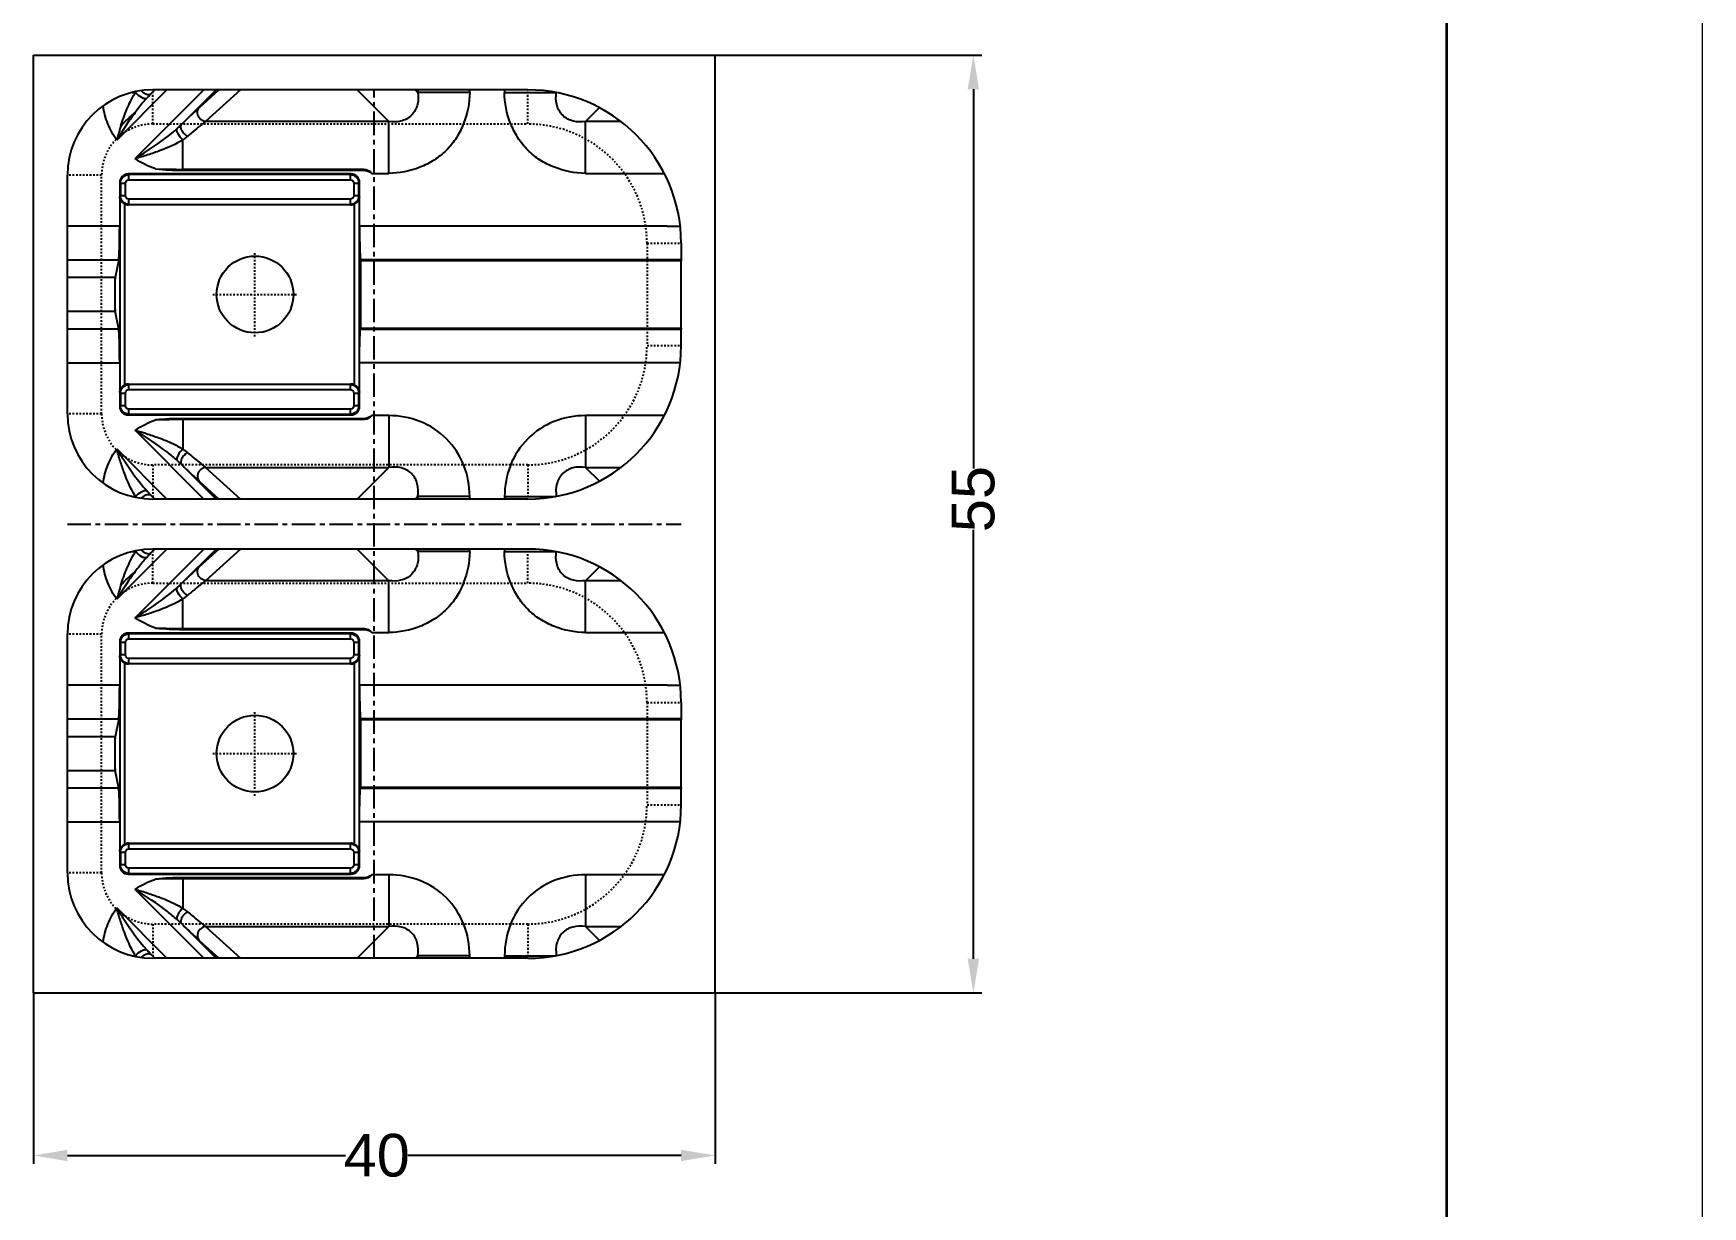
# Model space of a CAD drawing. Header units: inches. Extents: x -1272 to 960, y 895 to 1216.
# Drawn here: x -924.6 to -826.7, y 1077.4 to 1146.2 of the extents above; entities that cross this region are included whole.
import ezdxf
from ezdxf.enums import TextEntityAlignment as Align

# ---------------------------------------------------------------- set-up
doc = ezdxf.new("R2010")
doc.units = ezdxf.units.IN
doc.header["$MEASUREMENT"] = 0
doc.linetypes.add('CENTER', pattern=[0.6, 0.375, -0.075, 0.075, -0.075])
doc.linetypes.add('HIDDEN', pattern=[0.2, 0.1, -0.1])
doc.layers.add('DEFAULT_2', color=8, linetype='HIDDEN')
for name, color, linetype, lineweight in [('dim', 82, 'Continuous', 9), ('文字层', 3, 'Continuous', 18), ('粗实线层', 7, 'Continuous', 35), ('细实线层', 7, 'Continuous', 18)]:
    doc.layers.add(name, color=color, linetype=linetype, lineweight=lineweight)
doc.styles.get("Standard").update_dxf_attribs({"font": 'arial.ttf'})
doc.styles.add('标准', font='FSGB2312.ttf', dxfattribs={"width": 0.667})
doc.dimstyles.new('副本 STANDARD', dxfattribs={"dimtxt": 6, "dimasz": 4, "dimexe": 2, "dimexo": 0, "dimgap": 0, "dimtad": 0, "dimdsep": 46, "dimlunit": 6, "dimtxsty": 'Standard', "dimcen": 0, "dimclrd": 4, "dimclre": 4, "dimclrt": 6, "dimazin": 2, "dimtfac": 2, "dimtofl": 0, "dimtmove": 1, "dimatfit": 3, "dimfxl": 0, "dimtolj": 1, "dimtzin": 0, "dimarcsym": 0})

# ---------------------------------------------------------------- blocks, each defined once
blk = doc.blocks.new('*D101')
at = {"layer": 'Defpoints', "color": 0, "transparency": 16777216}
for p in [(-924.616, 1089.94), (-884.616, 1089.94), (-884.616, 1080.405)]:
    blk.add_point(p, dxfattribs=at)
at = {"layer": 'dim', "color": 4, "lineweight": -2, "transparency": 16777216}
for p, q in [((-924.616, 1089.94), (-924.616, 1079.905)), ((-884.616, 1089.94), (-884.616, 1079.905)), ((-922.616, 1080.405), (-906.31, 1080.405)), ((-886.616, 1080.405), (-902.637, 1080.405))]:
    blk.add_line(p, q, dxfattribs=at)
at = {"layer": 'dim', "color": 4, "transparency": 16777216}
for points in [[(-922.616, 1080.738), (-922.616, 1080.071), (-924.616, 1080.405)], [(-886.616, 1080.738), (-886.616, 1080.071), (-884.616, 1080.405)]]:
    blk.add_solid(points, dxfattribs=at)
at = {"layer": 'dim', "color": 6, "transparency": 16777216, "insert": (-904.474, 1080.405), "char_height": 2.5, "attachment_point": 5}
blk.add_mtext('\\A1;40', dxfattribs=at)
blk = doc.blocks.new('*D102')
at = {"layer": 'Defpoints', "color": 0, "transparency": 16777216}
for p in [(-884.616, 1144.94), (-884.616, 1089.94), (-869.474, 1089.94)]:
    blk.add_point(p, dxfattribs=at)
at = {"layer": 'dim', "color": 4, "lineweight": -2, "transparency": 16777216}
for p, q in [((-884.616, 1144.94), (-868.974, 1144.94)), ((-869.474, 1142.94), (-869.474, 1120.705)), ((-869.474, 1091.94), (-869.474, 1117.105)), ((-884.616, 1089.94), (-868.974, 1089.94))]:
    blk.add_line(p, q, dxfattribs=at)
at = {"layer": 'dim', "color": 4, "transparency": 16777216}
for points in [[(-869.807, 1142.94), (-869.14, 1142.94), (-869.474, 1144.94)], [(-869.807, 1091.94), (-869.14, 1091.94), (-869.474, 1089.94)]]:
    blk.add_solid(points, dxfattribs=at)
at = {"layer": 'dim', "color": 6, "transparency": 16777216, "insert": (-869.474, 1118.905), "char_height": 2.5, "attachment_point": 5, "rotation": 90}
blk.add_mtext('\\A1;55', dxfattribs=at)
blk = doc.blocks.new('A4图框')
at = {"layer": '粗实线层'}
blk.add_line((138.5, -95), (138.5, 95), dxfattribs=at)
at = {"layer": '细实线层'}
blk.add_line((148.5, -105), (148.5, 105), dxfattribs=at)
at = {"layer": '文字层', "style": '标准', "width": 0.667}
blk.add_attdef('图纸编号', text='', height=5.191, rotation=180, dxfattribs=at).set_placement((-113.408, 90), align=Align.MIDDLE_CENTER)

msp = doc.modelspace()

# ---------------------------------------------------------------- linework, layer by layer
at = {"color": 0, "linetype": 'Continuous', "ltscale": 3.6576}
for p, q in [((-924.616, 1144.94), (-884.616, 1144.94)), ((-924.616, 1089.94), (-924.616, 1144.94)), ((-884.616, 1089.94), (-884.616, 1144.94)), ((-924.616, 1089.94), (-884.616, 1089.94))]:
    msp.add_line(p, q, dxfattribs=at)
at = {"color": 7, "linetype": 'Continuous'}
for p, q in [((-916.782, 1142.905), (-919.729, 1139.957)), ((-918.821, 1142.757), (-918.623, 1142.757)), ((-918.645, 1138.873), (-914.613, 1142.905)), ((-917.492, 1142.905), (-917.726, 1142.671)), ((-917.726, 1142.671), (-917.61, 1142.791)), ((-917.61, 1142.791), (-917.501, 1142.905)), ((-915.932, 1140.876), (-913.903, 1142.905)), ((-914.873, 1141.877), (-913.736, 1142.905)), ((-912.461, 1142.905), (-914.518, 1141.047)), ((-903.772, 1141.047), (-905.63, 1142.905)), ((-902.209, 1142.905), (-902.062, 1142.758)), ((-902.062, 1142.905), (-902.062, 1142.758)), ((-899.021, 1142.758), (-902.062, 1142.758)), ((-899.021, 1142.758), (-899.021, 1142.905)), ((-896.978, 1142.905), (-896.978, 1142.758)), ((-896.978, 1142.758), (-893.996, 1142.758)), ((-891.412, 1141.862), (-892.227, 1141.047)), ((-903.772, 1141.047), (-914.518, 1141.047)), ((-903.772, 1138.006), (-903.772, 1141.047)), ((-892.227, 1138.006), (-892.227, 1141.047)), ((-890.141, 1141.047), (-892.227, 1141.047)), ((-915.844, 1138.191), (-915.844, 1139.979)), ((-919.012, 1137.932), (-919.055, 1137.975)), ((-905.984, 1137.975), (-919.055, 1137.975)), ((-919.012, 1137.632), (-919.012, 1137.932)), ((-906.026, 1137.932), (-919.012, 1137.932)), ((-915.844, 1138.244), (-905.26, 1138.244)), ((-915.844, 1138.191), (-905.26, 1138.191)), ((-905.984, 1137.975), (-906.026, 1137.932)), ((-906.026, 1137.932), (-906.026, 1137.632)), ((-905.26, 1138.244), (-905.26, 1138.191)), ((-904.766, 1138.006), (-903.772, 1138.006)), ((-892.227, 1138.006), (-887.605, 1138.006)), ((-919.554, 1137.475), (-919.554, 1124.334)), ((-919.554, 1137.475), (-919.512, 1137.432)), ((-919.512, 1137.432), (-919.512, 1136.688)), ((-919.512, 1137.432), (-919.212, 1137.432)), ((-919.212, 1136.688), (-919.212, 1137.448)), ((-919.027, 1137.632), (-906.011, 1137.632)), ((-905.827, 1137.448), (-905.827, 1136.688)), ((-905.827, 1137.432), (-905.527, 1137.432)), ((-905.527, 1137.432), (-905.484, 1137.475)), ((-905.527, 1136.688), (-905.527, 1137.432)), ((-905.484, 1124.334), (-905.484, 1137.475)), ((-919.512, 1136.688), (-919.547, 1136.653)), ((-919.212, 1136.688), (-919.512, 1136.688)), ((-919.247, 1125.6), (-919.247, 1136.21)), ((-919.037, 1136.163), (-919.012, 1136.188)), ((-906.002, 1136.163), (-919.037, 1136.163)), ((-919.012, 1136.188), (-919.012, 1136.488)), ((-906.026, 1136.488), (-919.012, 1136.488)), ((-919.012, 1136.188), (-906.026, 1136.188)), ((-906.026, 1136.488), (-906.026, 1136.188)), ((-906.026, 1136.188), (-906.002, 1136.163)), ((-905.527, 1136.688), (-905.827, 1136.688)), ((-905.792, 1136.21), (-905.792, 1125.6)), ((-905.492, 1136.653), (-905.527, 1136.688)), ((-919.554, 1134.916), (-922.616, 1134.916)), ((-887.445, 1134.914), (-905.484, 1134.912)), ((-922.616, 1132.937), (-919.612, 1132.937)), ((-919.612, 1132.937), (-919.819, 1131.894)), ((-886.616, 1132.938), (-905.426, 1132.937)), ((-905.426, 1132.937), (-905.414, 1132.875)), ((-905.414, 1128.934), (-905.414, 1132.875)), ((-886.616, 1132.875), (-905.414, 1132.875)), ((-919.819, 1131.894), (-922.616, 1131.894)), ((-922.616, 1129.915), (-919.819, 1129.915)), ((-919.612, 1128.873), (-919.819, 1129.915)), ((-919.612, 1128.873), (-922.616, 1128.873)), ((-905.426, 1128.873), (-905.414, 1128.934)), ((-905.426, 1128.873), (-886.616, 1128.871)), ((-905.414, 1128.934), (-886.616, 1128.934)), ((-922.616, 1126.893), (-919.554, 1126.893)), ((-886.673, 1126.893), (-905.484, 1126.898)), ((-919.547, 1125.156), (-919.512, 1125.121)), ((-919.012, 1125.621), (-919.037, 1125.646)), ((-919.037, 1125.646), (-906.002, 1125.646)), ((-919.012, 1125.321), (-919.012, 1125.621)), ((-906.026, 1125.621), (-919.012, 1125.621)), ((-919.012, 1125.321), (-906.026, 1125.321)), ((-906.002, 1125.646), (-906.026, 1125.621)), ((-906.026, 1125.621), (-906.026, 1125.321)), ((-905.527, 1125.121), (-905.492, 1125.156)), ((-919.512, 1124.377), (-919.554, 1124.334)), ((-919.512, 1125.121), (-919.512, 1124.377)), ((-919.512, 1125.121), (-919.212, 1125.121)), ((-919.212, 1124.377), (-919.512, 1124.377)), ((-919.212, 1124.362), (-919.212, 1125.121)), ((-906.011, 1124.177), (-919.027, 1124.177)), ((-919.012, 1123.877), (-919.012, 1124.177)), ((-906.026, 1124.177), (-906.026, 1123.877)), ((-905.827, 1125.121), (-905.827, 1124.362)), ((-905.827, 1125.121), (-905.527, 1125.121)), ((-905.527, 1124.377), (-905.827, 1124.377)), ((-905.527, 1124.377), (-905.527, 1125.121)), ((-905.484, 1124.334), (-905.527, 1124.377)), ((-919.055, 1123.835), (-919.012, 1123.877)), ((-919.055, 1123.835), (-905.984, 1123.835)), ((-919.012, 1123.877), (-906.026, 1123.877)), ((-915.844, 1123.619), (-915.844, 1121.83)), ((-905.26, 1123.619), (-915.844, 1123.619)), ((-905.26, 1123.565), (-915.844, 1123.565)), ((-906.026, 1123.877), (-905.984, 1123.835)), ((-905.26, 1123.619), (-905.26, 1123.565)), ((-903.772, 1123.803), (-904.765, 1123.803)), ((-903.772, 1123.803), (-903.772, 1120.762)), ((-892.227, 1123.803), (-892.227, 1120.762)), ((-887.605, 1123.803), (-892.227, 1123.803)), ((-914.61, 1118.905), (-918.645, 1122.936)), ((-919.729, 1121.852), (-916.782, 1118.905)), ((-913.903, 1118.905), (-915.932, 1120.934)), ((-914.518, 1120.762), (-912.461, 1118.905)), ((-914.518, 1120.762), (-903.772, 1120.762)), ((-905.63, 1118.905), (-903.772, 1120.762)), ((-892.227, 1120.762), (-891.412, 1119.947)), ((-892.227, 1120.762), (-890.141, 1120.762)), ((-913.736, 1118.905), (-914.873, 1119.932)), ((-918.821, 1119.052), (-918.623, 1119.052)), ((-917.726, 1119.139), (-917.492, 1118.905)), ((-917.61, 1119.019), (-917.726, 1119.139)), ((-917.501, 1118.905), (-917.61, 1119.019)), ((-902.062, 1119.052), (-902.209, 1118.905)), ((-902.062, 1119.052), (-902.062, 1118.905)), ((-899.021, 1119.052), (-902.062, 1119.052)), ((-899.021, 1118.905), (-899.021, 1119.052)), ((-896.978, 1119.052), (-896.978, 1118.905)), ((-896.978, 1119.052), (-893.996, 1119.052)), ((-916.782, 1115.975), (-919.729, 1113.028)), ((-918.821, 1115.828), (-918.623, 1115.828)), ((-918.645, 1111.944), (-914.613, 1115.975)), ((-917.492, 1115.975), (-917.726, 1115.741)), ((-917.726, 1115.741), (-917.61, 1115.861)), ((-917.61, 1115.861), (-917.501, 1115.975)), ((-915.932, 1113.946), (-913.903, 1115.975)), ((-914.873, 1114.948), (-913.736, 1115.975)), ((-912.461, 1115.975), (-914.518, 1114.118)), ((-903.772, 1114.118), (-905.63, 1115.975)), ((-902.209, 1115.975), (-902.062, 1115.828)), ((-902.062, 1115.975), (-902.062, 1115.828)), ((-899.021, 1115.828), (-902.062, 1115.828)), ((-899.021, 1115.828), (-899.021, 1115.975)), ((-896.978, 1115.975), (-896.978, 1115.828)), ((-896.978, 1115.828), (-893.996, 1115.828)), ((-891.412, 1114.933), (-892.227, 1114.118)), ((-903.772, 1114.118), (-914.518, 1114.118)), ((-903.772, 1111.077), (-903.772, 1114.118)), ((-892.227, 1111.077), (-892.227, 1114.118)), ((-890.141, 1114.118), (-892.227, 1114.118)), ((-915.844, 1111.261), (-915.844, 1113.05)), ((-919.554, 1110.546), (-919.554, 1097.405)), ((-919.554, 1110.546), (-919.512, 1110.503)), ((-919.512, 1110.503), (-919.512, 1109.759)), ((-919.512, 1110.503), (-919.212, 1110.503)), ((-919.212, 1109.759), (-919.212, 1110.518)), ((-919.012, 1111.003), (-919.055, 1111.045)), ((-905.984, 1111.045), (-919.055, 1111.045)), ((-919.027, 1110.703), (-906.011, 1110.703)), ((-919.012, 1110.703), (-919.012, 1111.003)), ((-906.026, 1111.003), (-919.012, 1111.003)), ((-915.844, 1111.315), (-905.26, 1111.315)), ((-915.844, 1111.261), (-905.26, 1111.261)), ((-905.984, 1111.045), (-906.026, 1111.003)), ((-906.026, 1111.003), (-906.026, 1110.703)), ((-905.827, 1110.518), (-905.827, 1109.759)), ((-905.827, 1110.503), (-905.527, 1110.503)), ((-905.527, 1110.503), (-905.484, 1110.546)), ((-905.527, 1109.759), (-905.527, 1110.503)), ((-905.484, 1097.405), (-905.484, 1110.546)), ((-905.26, 1111.315), (-905.26, 1111.261)), ((-904.766, 1111.077), (-903.772, 1111.077)), ((-892.227, 1111.077), (-887.605, 1111.077)), ((-919.512, 1109.759), (-919.547, 1109.724)), ((-919.212, 1109.759), (-919.512, 1109.759)), ((-919.012, 1109.259), (-919.012, 1109.559)), ((-906.026, 1109.559), (-919.012, 1109.559)), ((-906.026, 1109.559), (-906.026, 1109.259)), ((-905.527, 1109.759), (-905.827, 1109.759)), ((-905.492, 1109.724), (-905.527, 1109.759)), ((-919.247, 1098.67), (-919.247, 1109.28)), ((-919.037, 1109.234), (-919.012, 1109.259)), ((-906.002, 1109.234), (-919.037, 1109.234)), ((-919.012, 1109.259), (-906.026, 1109.259)), ((-906.026, 1109.259), (-906.002, 1109.234)), ((-905.792, 1109.28), (-905.792, 1098.67)), ((-919.554, 1107.987), (-922.616, 1107.987)), ((-887.445, 1107.985), (-905.484, 1107.982)), ((-922.616, 1106.007), (-919.612, 1106.007)), ((-919.612, 1106.007), (-919.819, 1104.965)), ((-886.616, 1106.009), (-905.426, 1106.007)), ((-905.426, 1106.007), (-905.414, 1105.946)), ((-905.414, 1102.005), (-905.414, 1105.946)), ((-886.616, 1105.946), (-905.414, 1105.946)), ((-919.819, 1104.965), (-922.616, 1104.965)), ((-922.616, 1102.986), (-919.819, 1102.985)), ((-919.612, 1101.943), (-919.819, 1102.985)), ((-919.612, 1101.943), (-922.616, 1101.943)), ((-905.426, 1101.943), (-905.414, 1102.005)), ((-905.426, 1101.943), (-886.616, 1101.941)), ((-905.414, 1102.005), (-886.616, 1102.005)), ((-922.616, 1099.964), (-919.554, 1099.964)), ((-886.673, 1099.964), (-905.484, 1099.968)), ((-919.012, 1098.692), (-919.037, 1098.717)), ((-919.037, 1098.717), (-906.002, 1098.717)), ((-919.012, 1098.392), (-919.012, 1098.692)), ((-906.026, 1098.692), (-919.012, 1098.692)), ((-906.002, 1098.717), (-906.026, 1098.692)), ((-906.026, 1098.692), (-906.026, 1098.392)), ((-919.547, 1098.227), (-919.512, 1098.192)), ((-919.512, 1098.192), (-919.512, 1097.447)), ((-919.512, 1098.192), (-919.212, 1098.192)), ((-919.212, 1097.432), (-919.212, 1098.192)), ((-919.012, 1098.392), (-906.026, 1098.392)), ((-905.827, 1098.192), (-905.827, 1097.432)), ((-905.827, 1098.192), (-905.527, 1098.192)), ((-905.527, 1098.192), (-905.492, 1098.227)), ((-905.527, 1097.447), (-905.527, 1098.192)), ((-919.512, 1097.447), (-919.554, 1097.405)), ((-919.212, 1097.447), (-919.512, 1097.447)), ((-919.055, 1096.905), (-919.012, 1096.948)), ((-919.055, 1096.905), (-905.984, 1096.905)), ((-906.011, 1097.247), (-919.027, 1097.247)), ((-919.012, 1096.948), (-919.012, 1097.247)), ((-919.012, 1096.948), (-906.026, 1096.948)), ((-906.026, 1097.247), (-906.026, 1096.948)), ((-906.026, 1096.948), (-905.984, 1096.905)), ((-905.527, 1097.447), (-905.827, 1097.447)), ((-905.484, 1097.405), (-905.527, 1097.447)), ((-903.772, 1096.874), (-904.765, 1096.874)), ((-903.772, 1096.874), (-903.772, 1093.833)), ((-892.227, 1096.874), (-892.227, 1093.833)), ((-887.605, 1096.874), (-892.227, 1096.874)), ((-914.61, 1091.975), (-918.645, 1096.007)), ((-915.844, 1096.689), (-915.844, 1094.901)), ((-905.26, 1096.689), (-915.844, 1096.689)), ((-905.26, 1096.636), (-915.844, 1096.636)), ((-905.26, 1096.689), (-905.26, 1096.636)), ((-919.729, 1094.923), (-916.782, 1091.975)), ((-913.903, 1091.975), (-915.932, 1094.004)), ((-914.518, 1093.833), (-912.461, 1091.975)), ((-914.518, 1093.833), (-903.772, 1093.833)), ((-905.63, 1091.975), (-903.772, 1093.833)), ((-892.227, 1093.833), (-891.412, 1093.018)), ((-892.227, 1093.833), (-890.141, 1093.833)), ((-913.736, 1091.975), (-914.873, 1093.002)), ((-918.821, 1092.122), (-918.623, 1092.122)), ((-917.726, 1092.209), (-917.492, 1091.975)), ((-917.61, 1092.089), (-917.726, 1092.209)), ((-917.501, 1091.975), (-917.61, 1092.089)), ((-902.062, 1092.122), (-902.209, 1091.975)), ((-902.062, 1092.122), (-902.062, 1091.975)), ((-899.021, 1092.122), (-902.062, 1092.122)), ((-899.021, 1091.975), (-899.021, 1092.122)), ((-896.978, 1092.122), (-896.978, 1091.975)), ((-896.978, 1092.122), (-893.996, 1092.122))]:
    msp.add_line(p, q, dxfattribs=at)
at = {"color": 2, "linetype": 'Continuous'}
for p, q in [((-895.616, 1142.905), (-917.616, 1142.905)), ((-922.616, 1123.905), (-922.616, 1137.905)), ((-886.616, 1133.905), (-886.616, 1132.938)), ((-886.616, 1128.934), (-886.616, 1132.875)), ((-886.616, 1127.905), (-886.616, 1128.871)), ((-895.616, 1118.905), (-917.616, 1118.905)), ((-895.616, 1115.975), (-917.616, 1115.975)), ((-922.616, 1096.975), (-922.616, 1110.975)), ((-886.616, 1106.975), (-886.616, 1106.009)), ((-886.616, 1102.005), (-886.616, 1105.946)), ((-886.616, 1100.975), (-886.616, 1101.942)), ((-895.616, 1091.975), (-917.616, 1091.975))]:
    msp.add_line(p, q, dxfattribs=at)
at = {"color": 1, "linetype": 'CENTER', "ltscale": 3.6576}
for p, q in [((-904.616, 1091.975), (-904.616, 1142.905)), ((-922.616, 1117.44), (-886.616, 1117.44))]:
    msp.add_line(p, q, dxfattribs=at)
at = {"color": 1, "linetype": 'CENTER', "ltscale": 0.139945}
for p, q in [((-911.616, 1128.43), (-911.616, 1133.38)), ((-914.091, 1130.905), (-909.141, 1130.905)), ((-911.616, 1101.5), (-911.616, 1106.45)), ((-914.091, 1103.975), (-909.141, 1103.975))]:
    msp.add_line(p, q, dxfattribs=at)
at = {"color": 2, "linetype": 'Continuous'}
for centre in [(-911.616, 1130.905), (-911.616, 1103.975)]:
    msp.add_circle(centre, 2.25, dxfattribs=at)
for centre, radius, start, end in [((-917.616, 1137.905), 5, 90, 180), ((-895.616, 1133.905), 9, 0, 90), ((-895.616, 1127.905), 9, 270, 0), ((-917.616, 1123.905), 5, 180, 270), ((-917.616, 1110.975), 5, 90, 180), ((-895.616, 1106.975), 9, 0, 90), ((-895.616, 1100.975), 9, 270, 0), ((-917.616, 1096.975), 5, 180, 270)]:
    msp.add_arc(centre, radius, start, end, dxfattribs=at)
at = {"color": 7, "linetype": 'Continuous'}
for centre, radius, start, end in [((-912.334, 1138.91), 7.373, 148.53997, 149.26797), ((-914.377, 1139.821), 5.163, 144.62565, 145.33228), ((-895.68, 1133.251), 24.967, 162.45256, 164.41804), ((-915.842, 1155.262), 17.071, 264.60856, 269.99201), ((-915.845, 1106.616), 17.003, 89.99707, 95.4024), ((-915.011, 1121.404), 4.311, 211.9086, 213.07008), ((-914.387, 1121.981), 5.151, 214.6654, 215.37471), ((-912.334, 1111.98), 7.373, 148.53997, 149.26797), ((-914.377, 1112.891), 5.163, 144.62565, 145.33228), ((-895.68, 1106.322), 24.967, 162.45256, 164.41804), ((-915.842, 1128.333), 17.071, 264.60856, 269.99201), ((-915.845, 1079.687), 17.003, 89.99707, 95.4024), ((-915.011, 1094.475), 4.311, 211.9086, 213.07008), ((-914.387, 1095.052), 5.151, 214.6654, 215.37471)]:
    msp.add_arc(centre, radius, start, end, dxfattribs=at)
for centre, major_axis, ratio, start_param, end_param in [((-919.054, 1137.474), (-0.354, 0.354), 0.998783, -0.784789, 0.784789), ((-905.985, 1137.474), (0.354, 0.354), 0.998783, -0.784789, 0.784789), ((-919.036, 1136.664), (-0.354, -0.354), 0.998783, 0.351526, 0.784789), ((-906.002, 1136.664), (0.354, -0.354), 0.998783, -0.784789, -0.351526), ((-919.624, 1134.916), (0, 2.01), 0.034921, -2.96706, -1.570796), ((-919.624, 1126.893), (0, 2.01), 0.034921, -1.570796, -0.174533), ((-919.036, 1125.146), (-0.354, 0.354), 0.998783, -0.784789, -0.351526), ((-906.002, 1125.146), (0.354, 0.354), 0.998783, 0.351526, 0.784789), ((-919.054, 1124.335), (-0.354, -0.354), 0.998783, -0.784789, 0.784789), ((-905.985, 1124.335), (0.354, -0.354), 0.998783, -0.784789, 0.784789), ((-919.054, 1110.545), (-0.354, 0.354), 0.998783, -0.784789, 0.784789), ((-905.985, 1110.545), (0.354, 0.354), 0.998783, -0.784789, 0.784789), ((-919.036, 1109.734), (-0.354, -0.354), 0.998783, 0.351526, 0.784789), ((-906.002, 1109.734), (0.354, -0.354), 0.998783, -0.784789, -0.351526), ((-919.624, 1107.987), (0, 2.01), 0.034921, -2.96706, -1.570796), ((-919.624, 1099.964), (0, 2.01), 0.034921, -1.570796, -0.174533), ((-919.036, 1098.216), (-0.354, 0.354), 0.998783, -0.784789, -0.351526), ((-906.002, 1098.216), (0.354, 0.354), 0.998783, 0.351526, 0.784789), ((-919.054, 1097.405), (-0.354, -0.354), 0.998783, -0.784789, 0.784789), ((-905.985, 1097.405), (0.354, -0.354), 0.998783, -0.784789, 0.784789)]:
    msp.add_ellipse(centre, major_axis=major_axis, ratio=ratio, start_param=start_param, end_param=end_param, dxfattribs=at)
for points, knots in [([(-918.623, 1142.757), (-918.53, 1142.638), (-918.361, 1142.501), (-918.125, 1142.404), (-918.013, 1142.394), (-917.968, 1142.411)], [0, 0, 0, 0, 0.588999, 0.813183, 1, 1, 1, 1]), ([(-918.296, 1142.858), (-918.248, 1142.808), (-918.15, 1142.727), (-917.969, 1142.628), (-917.791, 1142.611), (-917.726, 1142.671)], [0, 0, 0, 0, 0.329104, 0.586904, 1, 1, 1, 1]), ([(-899.021, 1142.758), (-899.021, 1142.138), (-899.216, 1141.199), (-899.771, 1140.083), (-900.356, 1139.344), (-901.098, 1138.762), (-902.21, 1138.196), (-903.152, 1138.006), (-903.772, 1138.006)], [0, 0, 0, 0, 0.249205, 0.37458, 0.499711, 0.62513, 0.750417, 1, 1, 1, 1]), ([(-902.062, 1142.758), (-902.029, 1142.526), (-902.03, 1142.16), (-902.195, 1141.704), (-902.419, 1141.402), (-902.721, 1141.18), (-903.176, 1141.015), (-903.541, 1141.014), (-903.772, 1141.047)], [0, 0, 0, 0, 0.243663, 0.370981, 0.500265, 0.629965, 0.756742, 1, 1, 1, 1]), ([(-892.227, 1138.006), (-892.846, 1138.006), (-893.786, 1138.201), (-894.901, 1138.756), (-895.641, 1139.342), (-896.222, 1140.083), (-896.789, 1141.195), (-896.978, 1142.137), (-896.978, 1142.758)], [0, 0, 0, 0, 0.249205, 0.37458, 0.499711, 0.62513, 0.750417, 1, 1, 1, 1]), ([(-919.729, 1139.957), (-919.937, 1140.255), (-920.285, 1140.901), (-920.473, 1141.609), (-920.53, 1141.968)], [0, 0, 0, 0, 0.499972, 1, 1, 1, 1]), ([(-919.485, 1140.778), (-919.379, 1141.112), (-919.151, 1141.765), (-918.845, 1142.386), (-918.671, 1142.677)], [0, 0, 0, 0, 0.508181, 1, 1, 1, 1]), ([(-917.968, 1142.411), (-918.027, 1142.345), (-918.26, 1142.077), (-918.48, 1141.797), (-918.641, 1141.582)], [0, 0, 0, 0, 0.246652, 1, 1, 1, 1]), ([(-914.873, 1141.877), (-914.891, 1141.861), (-914.97, 1141.79), (-915.049, 1141.717), (-915.109, 1141.66)], [0, 0, 0, 0, 0.223046, 1, 1, 1, 1]), ([(-914.988, 1141.522), (-914.995, 1141.584), (-914.985, 1141.715), (-914.919, 1141.831), (-914.873, 1141.877)], [0, 0, 0, 0, 0.490873, 1, 1, 1, 1]), ([(-892.227, 1141.047), (-892.457, 1141.014), (-892.822, 1141.015), (-893.276, 1141.179), (-893.578, 1141.4), (-893.801, 1141.7), (-893.968, 1142.152), (-893.971, 1142.517), (-893.939, 1142.747)], [0, 0, 0, 0, 0.243604, 0.370867, 0.500106, 0.629808, 0.756641, 1, 1, 1, 1]), ([(-918.641, 1141.583), (-918.737, 1141.453), (-919.119, 1140.924), (-919.471, 1140.375), (-919.729, 1139.957)], [0, 0, 0, 0, 0.247102, 1, 1, 1, 1]), ([(-919.485, 1140.778), (-919.356, 1140.922), (-919.152, 1141.13), (-918.865, 1141.393), (-918.715, 1141.519), (-918.641, 1141.582)], [0, 0, 0, 0, 0.497261, 0.748238, 1, 1, 1, 1]), ([(-916.191, 1140.634), (-916.125, 1140.693), (-916.037, 1140.773), (-915.952, 1140.855), (-915.932, 1140.876)], [0, 0, 0, 0, 0.75418, 1, 1, 1, 1]), ([(-915.577, 1140.181), (-915.644, 1140.218), (-915.741, 1140.294), (-915.85, 1140.422), (-915.957, 1140.585), (-916.009, 1140.792), (-915.932, 1140.876)], [0, 0, 0, 0, 0.275391, 0.435568, 0.59372, 1, 1, 1, 1]), ([(-915.109, 1141.66), (-915.17, 1141.604), (-915.446, 1141.344), (-915.719, 1141.081), (-915.932, 1140.876)], [0, 0, 0, 0, 0.2184, 1, 1, 1, 1]), ([(-914.518, 1141.047), (-914.588, 1140.993), (-914.944, 1140.708), (-915.295, 1140.416), (-915.577, 1140.181)], [0, 0, 0, 0, 0.194637, 1, 1, 1, 1]), ([(-914.518, 1141.047), (-914.645, 1141.062), (-914.872, 1141.188), (-914.975, 1141.415), (-914.988, 1141.522)], [0, 0, 0, 0, 0.542616, 1, 1, 1, 1]), ([(-918.645, 1138.873), (-918.426, 1139.008), (-917.574, 1139.545), (-916.75, 1140.134), (-916.191, 1140.634)], [0, 0, 0, 0, 0.255126, 1, 1, 1, 1]), ([(-915.844, 1139.979), (-916.26, 1139.714), (-916.95, 1139.41), (-917.902, 1139.086), (-918.394, 1138.938), (-918.645, 1138.873)], [0, 0, 0, 0, 0.489389, 0.74283, 1, 1, 1, 1]), ([(-915.844, 1139.979), (-915.96, 1140.07), (-916.098, 1140.237), (-916.197, 1140.472), (-916.208, 1140.588), (-916.191, 1140.634)], [0, 0, 0, 0, 0.574106, 0.80952, 1, 1, 1, 1]), ([(-915.577, 1140.181), (-915.597, 1140.163), (-915.684, 1140.093), (-915.775, 1140.027), (-915.844, 1139.979)], [0, 0, 0, 0, 0.2442, 1, 1, 1, 1]), ([(-917.446, 1138.266), (-917.179, 1138.259), (-916.645, 1138.249), (-916.111, 1138.241), (-915.844, 1138.244)], [0, 0, 0, 0, 0.499996, 1, 1, 1, 1]), ([(-905.26, 1138.244), (-905.166, 1138.242), (-904.975, 1138.205), (-904.824, 1138.08), (-904.766, 1138.006)], [0, 0, 0, 0, 0.500272, 1, 1, 1, 1]), ([(-905.26, 1138.191), (-905.171, 1138.191), (-905.035, 1138.165), (-904.872, 1138.091), (-904.796, 1138.039), (-904.766, 1138.006)], [0, 0, 0, 0, 0.49805, 0.750064, 1, 1, 1, 1]), ([(-919.212, 1137.448), (-919.207, 1137.494), (-919.167, 1137.587), (-919.073, 1137.627), (-919.027, 1137.632)], [0, 0, 0, 0, 0.5, 1, 1, 1, 1]), ([(-906.011, 1137.632), (-905.965, 1137.627), (-905.872, 1137.587), (-905.832, 1137.494), (-905.827, 1137.448)], [0, 0, 0, 0, 0.5, 1, 1, 1, 1]), ([(-919.247, 1136.21), (-919.337, 1136.251), (-919.488, 1136.38), (-919.544, 1136.567), (-919.547, 1136.653)], [0, 0, 0, 0, 0.537277, 1, 1, 1, 1]), ([(-905.492, 1136.653), (-905.494, 1136.567), (-905.551, 1136.38), (-905.701, 1136.251), (-905.792, 1136.21)], [0, 0, 0, 0, 0.462722, 1, 1, 1, 1]), ([(-905.484, 1134.916), (-905.484, 1134.687), (-905.482, 1134.256), (-905.471, 1133.676), (-905.457, 1133.275), (-905.44, 1133.046), (-905.432, 1132.967), (-905.426, 1132.937)], [0, 0, 0, 0, 0.347107, 0.65234, 0.878967, 0.953891, 1, 1, 1, 1]), ([(-919.819, 1131.894), (-919.826, 1131.855), (-919.832, 1131.74), (-919.842, 1131.525), (-919.846, 1131.235), (-919.848, 1130.905), (-919.846, 1130.575), (-919.842, 1130.284), (-919.832, 1130.069), (-919.826, 1129.954), (-919.819, 1129.915)], [0, 0, 0, 0, 0.060512, 0.173892, 0.326463, 0.500026, 0.673586, 0.826146, 0.939506, 1, 1, 1, 1]), ([(-905.484, 1126.893), (-905.484, 1127.122), (-905.482, 1127.553), (-905.471, 1128.133), (-905.457, 1128.534), (-905.44, 1128.763), (-905.432, 1128.843), (-905.426, 1128.873)], [0, 0, 0, 0, 0.347121, 0.65233, 0.878949, 0.953882, 1, 1, 1, 1]), ([(-919.547, 1125.156), (-919.544, 1125.242), (-919.488, 1125.429), (-919.337, 1125.558), (-919.247, 1125.6)], [0, 0, 0, 0, 0.462722, 1, 1, 1, 1]), ([(-905.792, 1125.6), (-905.701, 1125.558), (-905.551, 1125.429), (-905.494, 1125.242), (-905.492, 1125.156)], [0, 0, 0, 0, 0.537277, 1, 1, 1, 1]), ([(-919.027, 1124.177), (-919.073, 1124.182), (-919.167, 1124.222), (-919.207, 1124.316), (-919.212, 1124.362)], [0, 0, 0, 0, 0.5, 1, 1, 1, 1]), ([(-905.827, 1124.362), (-905.832, 1124.316), (-905.872, 1124.222), (-905.965, 1124.182), (-906.011, 1124.177)], [0, 0, 0, 0, 0.5, 1, 1, 1, 1]), ([(-904.765, 1123.803), (-904.823, 1123.729), (-904.975, 1123.605), (-905.166, 1123.566), (-905.26, 1123.565)], [0, 0, 0, 0, 0.499716, 1, 1, 1, 1]), ([(-904.765, 1123.803), (-904.798, 1123.773), (-904.943, 1123.668), (-905.127, 1123.619), (-905.26, 1123.619)], [0, 0, 0, 0, 0.25193, 1, 1, 1, 1]), ([(-899.021, 1119.052), (-899.032, 1119.673), (-899.243, 1120.928), (-900.292, 1122.532), (-901.896, 1123.579), (-903.151, 1123.792), (-903.772, 1123.803)], [0, 0, 0, 0, 0.250129, 0.500013, 0.749892, 1, 1, 1, 1]), ([(-892.227, 1123.803), (-892.848, 1123.792), (-894.104, 1123.581), (-895.707, 1122.532), (-896.754, 1120.928), (-896.967, 1119.672), (-896.978, 1119.052)], [0, 0, 0, 0, 0.250129, 0.500014, 0.749892, 1, 1, 1, 1]), ([(-918.645, 1122.936), (-918.392, 1122.882), (-918.023, 1122.761), (-917.537, 1122.593), (-917.059, 1122.431), (-916.486, 1122.193), (-916.051, 1121.959), (-915.844, 1121.83)], [0, 0, 0, 0, 0.257017, 0.384492, 0.510463, 0.758304, 1, 1, 1, 1]), ([(-916.191, 1121.175), (-916.373, 1121.338), (-917.147, 1121.98), (-917.991, 1122.531), (-918.637, 1122.931)], [0, 0, 0, 0, 0.243603, 1, 1, 1, 1]), ([(-920.534, 1119.844), (-920.478, 1120.203), (-920.287, 1120.91), (-919.939, 1121.556), (-919.729, 1121.852)], [0, 0, 0, 0, 0.500048, 1, 1, 1, 1]), ([(-918.67, 1119.126), (-918.923, 1119.532), (-919.209, 1120.207), (-919.524, 1121.131), (-919.668, 1121.609), (-919.729, 1121.852)], [0, 0, 0, 0, 0.490022, 0.743226, 1, 1, 1, 1]), ([(-919.729, 1121.852), (-919.594, 1121.633), (-919.057, 1120.782), (-918.469, 1119.957), (-917.968, 1119.398)], [0, 0, 0, 0, 0.255117, 1, 1, 1, 1]), ([(-915.844, 1121.83), (-915.964, 1121.737), (-916.101, 1121.568), (-916.198, 1121.332), (-916.208, 1121.22), (-916.191, 1121.175)], [0, 0, 0, 0, 0.588996, 0.813185, 1, 1, 1, 1]), ([(-915.577, 1121.629), (-915.656, 1121.584), (-915.79, 1121.47), (-915.951, 1121.256), (-916.006, 1121.014), (-915.932, 1120.934)], [0, 0, 0, 0, 0.326171, 0.608672, 1, 1, 1, 1]), ([(-915.844, 1121.83), (-915.821, 1121.814), (-915.73, 1121.75), (-915.64, 1121.682), (-915.577, 1121.629)], [0, 0, 0, 0, 0.255251, 1, 1, 1, 1]), ([(-915.577, 1121.629), (-915.473, 1121.542), (-915.122, 1121.25), (-914.771, 1120.96), (-914.518, 1120.762)], [0, 0, 0, 0, 0.296431, 1, 1, 1, 1]), ([(-915.932, 1120.934), (-915.856, 1120.861), (-915.584, 1120.598), (-915.31, 1120.336), (-915.11, 1120.15)], [0, 0, 0, 0, 0.277823, 1, 1, 1, 1]), ([(-914.988, 1120.287), (-914.995, 1120.225), (-914.985, 1120.094), (-914.919, 1119.978), (-914.873, 1119.932)], [0, 0, 0, 0, 0.490874, 1, 1, 1, 1]), ([(-914.518, 1120.762), (-914.645, 1120.747), (-914.872, 1120.622), (-914.975, 1120.394), (-914.988, 1120.287)], [0, 0, 0, 0, 0.542616, 1, 1, 1, 1]), ([(-902.062, 1119.052), (-902.026, 1119.298), (-902.03, 1119.79), (-902.378, 1120.445), (-903.033, 1120.794), (-903.526, 1120.798), (-903.772, 1120.762)], [0, 0, 0, 0, 0.260978, 0.499996, 0.739013, 1, 1, 1, 1]), ([(-892.227, 1120.762), (-892.473, 1120.798), (-892.963, 1120.794), (-893.617, 1120.449), (-893.967, 1119.798), (-893.973, 1119.308), (-893.939, 1119.062)], [0, 0, 0, 0, 0.261102, 0.500268, 0.739243, 1, 1, 1, 1]), ([(-918.623, 1119.052), (-918.532, 1119.168), (-918.365, 1119.305), (-918.13, 1119.405), (-918.014, 1119.416), (-917.968, 1119.398)], [0, 0, 0, 0, 0.574084, 0.809505, 1, 1, 1, 1]), ([(-917.968, 1119.398), (-917.909, 1119.332), (-917.829, 1119.244), (-917.747, 1119.159), (-917.726, 1119.139)], [0, 0, 0, 0, 0.754184, 1, 1, 1, 1]), ([(-915.11, 1120.15), (-915.088, 1120.13), (-915.01, 1120.056), (-914.931, 1119.984), (-914.873, 1119.932)], [0, 0, 0, 0, 0.275778, 1, 1, 1, 1]), ([(-918.296, 1118.951), (-918.248, 1119.001), (-918.142, 1119.085), (-917.961, 1119.186), (-917.785, 1119.193), (-917.726, 1119.139)], [0, 0, 0, 0, 0.323828, 0.62449, 1, 1, 1, 1]), ([(-919.485, 1113.849), (-919.379, 1114.183), (-919.151, 1114.835), (-918.845, 1115.456), (-918.671, 1115.748)], [0, 0, 0, 0, 0.508181, 1, 1, 1, 1]), ([(-917.968, 1115.481), (-918.027, 1115.416), (-918.26, 1115.148), (-918.48, 1114.868), (-918.641, 1114.653)], [0, 0, 0, 0, 0.246652, 1, 1, 1, 1]), ([(-918.623, 1115.828), (-918.53, 1115.709), (-918.361, 1115.571), (-918.125, 1115.474), (-918.013, 1115.464), (-917.968, 1115.482)], [0, 0, 0, 0, 0.588999, 0.813183, 1, 1, 1, 1]), ([(-918.296, 1115.929), (-918.248, 1115.878), (-918.15, 1115.797), (-917.969, 1115.699), (-917.791, 1115.682), (-917.726, 1115.741)], [0, 0, 0, 0, 0.329104, 0.586904, 1, 1, 1, 1]), ([(-899.021, 1115.828), (-899.021, 1115.209), (-899.216, 1114.269), (-899.771, 1113.154), (-900.356, 1112.414), (-901.098, 1111.833), (-902.21, 1111.266), (-903.152, 1111.077), (-903.772, 1111.077)], [0, 0, 0, 0, 0.249205, 0.37458, 0.499711, 0.62513, 0.750417, 1, 1, 1, 1]), ([(-902.062, 1115.828), (-902.029, 1115.597), (-902.03, 1115.231), (-902.195, 1114.775), (-902.419, 1114.473), (-902.721, 1114.25), (-903.176, 1114.086), (-903.541, 1114.084), (-903.772, 1114.118)], [0, 0, 0, 0, 0.243663, 0.370981, 0.500265, 0.629965, 0.756742, 1, 1, 1, 1]), ([(-892.227, 1111.077), (-892.846, 1111.077), (-893.786, 1111.272), (-894.901, 1111.827), (-895.641, 1112.412), (-896.222, 1113.154), (-896.789, 1114.266), (-896.978, 1115.208), (-896.978, 1115.828)], [0, 0, 0, 0, 0.249205, 0.37458, 0.499711, 0.62513, 0.750417, 1, 1, 1, 1]), ([(-892.227, 1114.118), (-892.457, 1114.085), (-892.822, 1114.086), (-893.276, 1114.249), (-893.578, 1114.47), (-893.801, 1114.77), (-893.968, 1115.223), (-893.971, 1115.587), (-893.939, 1115.817)], [0, 0, 0, 0, 0.243604, 0.370867, 0.500106, 0.629808, 0.756641, 1, 1, 1, 1]), ([(-919.729, 1113.028), (-919.937, 1113.326), (-920.285, 1113.972), (-920.473, 1114.68), (-920.53, 1115.039)], [0, 0, 0, 0, 0.499972, 1, 1, 1, 1]), ([(-918.641, 1114.653), (-918.737, 1114.524), (-919.119, 1113.995), (-919.471, 1113.445), (-919.729, 1113.028)], [0, 0, 0, 0, 0.247102, 1, 1, 1, 1]), ([(-919.485, 1113.849), (-919.356, 1113.993), (-919.152, 1114.201), (-918.865, 1114.464), (-918.715, 1114.589), (-918.641, 1114.653)], [0, 0, 0, 0, 0.497261, 0.748238, 1, 1, 1, 1]), ([(-915.109, 1114.731), (-915.17, 1114.674), (-915.446, 1114.415), (-915.719, 1114.152), (-915.932, 1113.946)], [0, 0, 0, 0, 0.2184, 1, 1, 1, 1]), ([(-914.873, 1114.948), (-914.891, 1114.932), (-914.97, 1114.86), (-915.049, 1114.787), (-915.109, 1114.731)], [0, 0, 0, 0, 0.223046, 1, 1, 1, 1]), ([(-914.988, 1114.593), (-914.995, 1114.655), (-914.985, 1114.786), (-914.919, 1114.902), (-914.873, 1114.948)], [0, 0, 0, 0, 0.490873, 1, 1, 1, 1]), ([(-914.518, 1114.118), (-914.645, 1114.133), (-914.872, 1114.258), (-914.975, 1114.486), (-914.988, 1114.593)], [0, 0, 0, 0, 0.542616, 1, 1, 1, 1]), ([(-918.645, 1111.944), (-918.426, 1112.079), (-917.574, 1112.616), (-916.75, 1113.204), (-916.191, 1113.705)], [0, 0, 0, 0, 0.255126, 1, 1, 1, 1]), ([(-915.844, 1113.05), (-915.96, 1113.14), (-916.098, 1113.308), (-916.197, 1113.542), (-916.208, 1113.659), (-916.191, 1113.705)], [0, 0, 0, 0, 0.574106, 0.80952, 1, 1, 1, 1]), ([(-916.191, 1113.705), (-916.125, 1113.764), (-916.037, 1113.844), (-915.952, 1113.926), (-915.932, 1113.946)], [0, 0, 0, 0, 0.75418, 1, 1, 1, 1]), ([(-915.577, 1113.251), (-915.644, 1113.289), (-915.741, 1113.365), (-915.85, 1113.492), (-915.957, 1113.655), (-916.009, 1113.863), (-915.932, 1113.946)], [0, 0, 0, 0, 0.275391, 0.435568, 0.59372, 1, 1, 1, 1]), ([(-914.518, 1114.118), (-914.588, 1114.063), (-914.944, 1113.779), (-915.295, 1113.487), (-915.577, 1113.251)], [0, 0, 0, 0, 0.194637, 1, 1, 1, 1]), ([(-915.844, 1113.05), (-916.26, 1112.785), (-916.95, 1112.48), (-917.902, 1112.156), (-918.394, 1112.009), (-918.645, 1111.944)], [0, 0, 0, 0, 0.489389, 0.74283, 1, 1, 1, 1]), ([(-915.577, 1113.251), (-915.597, 1113.234), (-915.684, 1113.164), (-915.775, 1113.098), (-915.844, 1113.05)], [0, 0, 0, 0, 0.2442, 1, 1, 1, 1]), ([(-919.212, 1110.518), (-919.207, 1110.564), (-919.167, 1110.658), (-919.073, 1110.698), (-919.027, 1110.703)], [0, 0, 0, 0, 0.5, 1, 1, 1, 1]), ([(-917.446, 1111.337), (-917.179, 1111.329), (-916.645, 1111.32), (-916.111, 1111.312), (-915.844, 1111.315)], [0, 0, 0, 0, 0.499996, 1, 1, 1, 1]), ([(-906.011, 1110.703), (-905.965, 1110.698), (-905.872, 1110.658), (-905.832, 1110.564), (-905.827, 1110.518)], [0, 0, 0, 0, 0.5, 1, 1, 1, 1]), ([(-905.26, 1111.315), (-905.166, 1111.313), (-904.975, 1111.275), (-904.824, 1111.151), (-904.766, 1111.077)], [0, 0, 0, 0, 0.500272, 1, 1, 1, 1]), ([(-905.26, 1111.261), (-905.171, 1111.261), (-905.035, 1111.235), (-904.872, 1111.161), (-904.796, 1111.11), (-904.766, 1111.077)], [0, 0, 0, 0, 0.49805, 0.750064, 1, 1, 1, 1]), ([(-919.247, 1109.28), (-919.337, 1109.322), (-919.488, 1109.451), (-919.544, 1109.638), (-919.547, 1109.724)], [0, 0, 0, 0, 0.537277, 1, 1, 1, 1]), ([(-905.492, 1109.724), (-905.494, 1109.638), (-905.551, 1109.451), (-905.701, 1109.322), (-905.792, 1109.28)], [0, 0, 0, 0, 0.462722, 1, 1, 1, 1]), ([(-905.484, 1107.987), (-905.484, 1107.758), (-905.482, 1107.327), (-905.471, 1106.746), (-905.457, 1106.346), (-905.44, 1106.117), (-905.432, 1106.037), (-905.426, 1106.007)], [0, 0, 0, 0, 0.347107, 0.65234, 0.878967, 0.953891, 1, 1, 1, 1]), ([(-919.819, 1104.965), (-919.826, 1104.926), (-919.832, 1104.811), (-919.842, 1104.596), (-919.846, 1104.305), (-919.848, 1103.975), (-919.846, 1103.645), (-919.842, 1103.355), (-919.832, 1103.14), (-919.826, 1103.025), (-919.819, 1102.985)], [0, 0, 0, 0, 0.060512, 0.173892, 0.326463, 0.500026, 0.673586, 0.826146, 0.939506, 1, 1, 1, 1]), ([(-905.484, 1099.964), (-905.484, 1100.193), (-905.482, 1100.624), (-905.471, 1101.204), (-905.457, 1101.605), (-905.44, 1101.834), (-905.432, 1101.913), (-905.426, 1101.943)], [0, 0, 0, 0, 0.347121, 0.65233, 0.878949, 0.953882, 1, 1, 1, 1]), ([(-919.547, 1098.227), (-919.544, 1098.313), (-919.488, 1098.5), (-919.337, 1098.628), (-919.247, 1098.67)], [0, 0, 0, 0, 0.462722, 1, 1, 1, 1]), ([(-905.792, 1098.67), (-905.701, 1098.628), (-905.551, 1098.5), (-905.494, 1098.313), (-905.492, 1098.227)], [0, 0, 0, 0, 0.537277, 1, 1, 1, 1]), ([(-919.027, 1097.247), (-919.073, 1097.252), (-919.167, 1097.293), (-919.207, 1097.386), (-919.212, 1097.432)], [0, 0, 0, 0, 0.5, 1, 1, 1, 1]), ([(-905.827, 1097.432), (-905.832, 1097.386), (-905.872, 1097.293), (-905.965, 1097.252), (-906.011, 1097.247)], [0, 0, 0, 0, 0.5, 1, 1, 1, 1]), ([(-904.765, 1096.874), (-904.823, 1096.8), (-904.975, 1096.676), (-905.166, 1096.637), (-905.26, 1096.636)], [0, 0, 0, 0, 0.499716, 1, 1, 1, 1]), ([(-904.765, 1096.874), (-904.798, 1096.844), (-904.943, 1096.739), (-905.127, 1096.689), (-905.26, 1096.689)], [0, 0, 0, 0, 0.25193, 1, 1, 1, 1]), ([(-899.021, 1092.122), (-899.032, 1092.743), (-899.243, 1093.999), (-900.292, 1095.603), (-901.896, 1096.65), (-903.151, 1096.863), (-903.772, 1096.874)], [0, 0, 0, 0, 0.250129, 0.500013, 0.749892, 1, 1, 1, 1]), ([(-892.227, 1096.874), (-892.848, 1096.862), (-894.104, 1096.652), (-895.707, 1095.602), (-896.754, 1093.999), (-896.967, 1092.743), (-896.978, 1092.122)], [0, 0, 0, 0, 0.250129, 0.500014, 0.749892, 1, 1, 1, 1]), ([(-918.645, 1096.007), (-918.392, 1095.952), (-918.023, 1095.832), (-917.537, 1095.664), (-917.059, 1095.502), (-916.486, 1095.263), (-916.051, 1095.03), (-915.844, 1094.901)], [0, 0, 0, 0, 0.257017, 0.384492, 0.510463, 0.758304, 1, 1, 1, 1]), ([(-916.191, 1094.246), (-916.373, 1094.409), (-917.147, 1095.05), (-917.991, 1095.602), (-918.637, 1096.002)], [0, 0, 0, 0, 0.243603, 1, 1, 1, 1]), ([(-920.534, 1092.915), (-920.478, 1093.274), (-920.287, 1093.981), (-919.939, 1094.626), (-919.729, 1094.923)], [0, 0, 0, 0, 0.500048, 1, 1, 1, 1]), ([(-918.67, 1092.196), (-918.923, 1092.603), (-919.209, 1093.278), (-919.524, 1094.201), (-919.668, 1094.679), (-919.729, 1094.923)], [0, 0, 0, 0, 0.490022, 0.743226, 1, 1, 1, 1]), ([(-919.729, 1094.923), (-919.594, 1094.704), (-919.057, 1093.852), (-918.469, 1093.028), (-917.968, 1092.469)], [0, 0, 0, 0, 0.255117, 1, 1, 1, 1]), ([(-915.844, 1094.901), (-915.964, 1094.808), (-916.101, 1094.639), (-916.198, 1094.403), (-916.208, 1094.291), (-916.191, 1094.246)], [0, 0, 0, 0, 0.588996, 0.813185, 1, 1, 1, 1]), ([(-915.844, 1094.901), (-915.821, 1094.884), (-915.73, 1094.82), (-915.64, 1094.753), (-915.577, 1094.699)], [0, 0, 0, 0, 0.255251, 1, 1, 1, 1]), ([(-915.577, 1094.699), (-915.656, 1094.655), (-915.79, 1094.54), (-915.951, 1094.326), (-916.006, 1094.085), (-915.932, 1094.004)], [0, 0, 0, 0, 0.326171, 0.608672, 1, 1, 1, 1]), ([(-915.932, 1094.004), (-915.856, 1093.931), (-915.584, 1093.668), (-915.31, 1093.407), (-915.11, 1093.22)], [0, 0, 0, 0, 0.277823, 1, 1, 1, 1]), ([(-915.577, 1094.699), (-915.473, 1094.613), (-915.122, 1094.321), (-914.771, 1094.03), (-914.518, 1093.833)], [0, 0, 0, 0, 0.296431, 1, 1, 1, 1]), ([(-914.518, 1093.833), (-914.645, 1093.818), (-914.872, 1093.692), (-914.975, 1093.464), (-914.988, 1093.358)], [0, 0, 0, 0, 0.542616, 1, 1, 1, 1]), ([(-902.062, 1092.122), (-902.026, 1092.369), (-902.03, 1092.861), (-902.378, 1093.516), (-903.033, 1093.865), (-903.526, 1093.869), (-903.772, 1093.833)], [0, 0, 0, 0, 0.260978, 0.499996, 0.739013, 1, 1, 1, 1]), ([(-892.227, 1093.833), (-892.473, 1093.869), (-892.963, 1093.865), (-893.617, 1093.519), (-893.967, 1092.869), (-893.973, 1092.379), (-893.939, 1092.133)], [0, 0, 0, 0, 0.261102, 0.500268, 0.739243, 1, 1, 1, 1]), ([(-915.11, 1093.22), (-915.088, 1093.2), (-915.01, 1093.127), (-914.931, 1093.054), (-914.873, 1093.002)], [0, 0, 0, 0, 0.275778, 1, 1, 1, 1]), ([(-914.988, 1093.358), (-914.995, 1093.295), (-914.985, 1093.164), (-914.919, 1093.049), (-914.873, 1093.002)], [0, 0, 0, 0, 0.490874, 1, 1, 1, 1]), ([(-918.623, 1092.122), (-918.532, 1092.238), (-918.365, 1092.376), (-918.13, 1092.475), (-918.014, 1092.486), (-917.968, 1092.469)], [0, 0, 0, 0, 0.574084, 0.809505, 1, 1, 1, 1]), ([(-918.296, 1092.022), (-918.248, 1092.071), (-918.142, 1092.155), (-917.961, 1092.257), (-917.785, 1092.263), (-917.726, 1092.209)], [0, 0, 0, 0, 0.323828, 0.62449, 1, 1, 1, 1]), ([(-917.968, 1092.469), (-917.909, 1092.402), (-917.829, 1092.315), (-917.747, 1092.23), (-917.726, 1092.209)], [0, 0, 0, 0, 0.754184, 1, 1, 1, 1])]:
    msp.add_open_spline(points, degree=3, knots=knots, dxfattribs=at)
for points in [[(-917.968, 1142.411), (-917.889, 1142.499), (-917.809, 1142.586), (-917.726, 1142.671)], [(-917.446, 1138.266), (-917.87, 1138.41), (-918.279, 1138.614), (-918.645, 1138.873)], [(-919.512, 1137.432), (-919.512, 1137.56), (-919.402, 1137.823), (-919.139, 1137.932), (-919.012, 1137.932)], [(-906.026, 1137.932), (-905.899, 1137.932), (-905.636, 1137.823), (-905.527, 1137.56), (-905.527, 1137.432)], [(-919.012, 1136.188), (-919.139, 1136.188), (-919.402, 1136.298), (-919.512, 1136.561), (-919.512, 1136.688)], [(-919.153, 1136.547), (-919.189, 1136.583), (-919.212, 1136.637), (-919.212, 1136.688)], [(-919.012, 1136.488), (-919.063, 1136.488), (-919.117, 1136.511), (-919.153, 1136.547)], [(-905.527, 1136.688), (-905.527, 1136.561), (-905.636, 1136.298), (-905.899, 1136.188), (-906.026, 1136.188)], [(-905.885, 1136.547), (-905.921, 1136.511), (-905.975, 1136.488), (-906.026, 1136.488)], [(-905.827, 1136.688), (-905.827, 1136.637), (-905.849, 1136.583), (-905.885, 1136.547)], [(-887.445, 1134.914), (-887.188, 1134.914), (-886.931, 1134.916), (-886.673, 1134.916)], [(-919.512, 1125.121), (-919.512, 1125.248), (-919.402, 1125.511), (-919.139, 1125.621), (-919.012, 1125.621)], [(-919.212, 1125.121), (-919.212, 1125.172), (-919.189, 1125.226), (-919.153, 1125.263)], [(-919.153, 1125.263), (-919.117, 1125.298), (-919.063, 1125.321), (-919.012, 1125.321)], [(-906.026, 1125.621), (-905.899, 1125.621), (-905.636, 1125.511), (-905.527, 1125.248), (-905.527, 1125.121)], [(-906.026, 1125.321), (-905.975, 1125.321), (-905.921, 1125.298), (-905.885, 1125.263)], [(-905.885, 1125.263), (-905.849, 1125.226), (-905.827, 1125.172), (-905.827, 1125.121)], [(-919.012, 1123.877), (-919.139, 1123.877), (-919.402, 1123.987), (-919.512, 1124.25), (-919.512, 1124.377)], [(-905.527, 1124.377), (-905.527, 1124.25), (-905.636, 1123.987), (-905.899, 1123.877), (-906.026, 1123.877)], [(-918.645, 1122.936), (-918.279, 1123.195), (-917.87, 1123.4), (-917.446, 1123.543)], [(-915.844, 1123.565), (-916.378, 1123.567), (-916.912, 1123.556), (-917.446, 1123.543)], [(-916.191, 1121.175), (-916.103, 1121.097), (-916.016, 1121.016), (-915.932, 1120.934)], [(-917.968, 1115.482), (-917.889, 1115.57), (-917.809, 1115.657), (-917.726, 1115.741)], [(-917.446, 1111.337), (-917.87, 1111.48), (-918.279, 1111.685), (-918.645, 1111.944)], [(-919.512, 1110.503), (-919.512, 1110.63), (-919.402, 1110.893), (-919.139, 1111.003), (-919.012, 1111.003)], [(-906.026, 1111.003), (-905.899, 1111.003), (-905.636, 1110.893), (-905.527, 1110.63), (-905.527, 1110.503)], [(-919.012, 1109.259), (-919.139, 1109.259), (-919.402, 1109.368), (-919.512, 1109.631), (-919.512, 1109.759)], [(-919.153, 1109.617), (-919.189, 1109.654), (-919.212, 1109.708), (-919.212, 1109.759)], [(-919.012, 1109.559), (-919.063, 1109.559), (-919.117, 1109.581), (-919.153, 1109.617)], [(-905.527, 1109.759), (-905.527, 1109.631), (-905.636, 1109.368), (-905.899, 1109.259), (-906.026, 1109.259)], [(-905.885, 1109.617), (-905.921, 1109.581), (-905.975, 1109.559), (-906.026, 1109.559)], [(-905.827, 1109.759), (-905.827, 1109.708), (-905.849, 1109.654), (-905.885, 1109.617)], [(-887.445, 1107.985), (-887.188, 1107.985), (-886.931, 1107.987), (-886.673, 1107.987)], [(-919.512, 1098.192), (-919.512, 1098.319), (-919.402, 1098.582), (-919.139, 1098.691), (-919.012, 1098.692)], [(-906.026, 1098.692), (-905.899, 1098.691), (-905.636, 1098.582), (-905.527, 1098.319), (-905.527, 1098.192)], [(-919.212, 1098.192), (-919.212, 1098.243), (-919.189, 1098.297), (-919.153, 1098.333)], [(-919.153, 1098.333), (-919.117, 1098.369), (-919.063, 1098.392), (-919.012, 1098.392)], [(-906.026, 1098.392), (-905.975, 1098.392), (-905.921, 1098.369), (-905.885, 1098.333)], [(-905.885, 1098.333), (-905.849, 1098.297), (-905.827, 1098.243), (-905.827, 1098.192)], [(-919.012, 1096.948), (-919.139, 1096.948), (-919.402, 1097.057), (-919.512, 1097.32), (-919.512, 1097.447)], [(-905.527, 1097.447), (-905.527, 1097.32), (-905.636, 1097.057), (-905.899, 1096.948), (-906.026, 1096.948)], [(-918.645, 1096.007), (-918.279, 1096.266), (-917.87, 1096.47), (-917.446, 1096.614)], [(-915.844, 1096.636), (-916.378, 1096.637), (-916.912, 1096.626), (-917.446, 1096.614)], [(-916.191, 1094.246), (-916.103, 1094.167), (-916.016, 1094.087), (-915.932, 1094.004)]]:
    msp.add_open_spline(points, degree=3, dxfattribs=at)
at = {"layer": 'DEFAULT_2', "color": 8, "linetype": 'HIDDEN'}
for p, q in [((-917.616, 1140.905), (-917.616, 1142.905)), ((-895.616, 1140.905), (-895.616, 1142.905)), ((-917.616, 1140.905), (-895.616, 1140.905)), ((-920.616, 1137.905), (-922.616, 1137.905)), ((-920.616, 1123.905), (-920.616, 1137.905)), ((-888.616, 1133.905), (-888.616, 1127.905)), ((-888.616, 1133.905), (-886.616, 1133.905)), ((-888.616, 1127.905), (-886.616, 1127.905)), ((-920.616, 1123.905), (-922.616, 1123.905)), ((-917.616, 1120.905), (-917.616, 1118.905)), ((-895.616, 1120.905), (-917.616, 1120.905)), ((-895.616, 1120.905), (-895.616, 1118.905)), ((-917.616, 1113.975), (-917.616, 1115.975)), ((-895.616, 1113.975), (-895.616, 1115.975)), ((-917.616, 1113.975), (-895.616, 1113.975)), ((-920.616, 1110.975), (-922.616, 1110.975)), ((-920.616, 1096.975), (-920.616, 1110.975)), ((-888.616, 1106.975), (-888.616, 1100.975)), ((-888.616, 1106.975), (-886.616, 1106.975)), ((-888.616, 1100.975), (-886.616, 1100.975)), ((-920.616, 1096.975), (-922.616, 1096.975)), ((-917.616, 1093.975), (-917.616, 1091.975)), ((-895.616, 1093.975), (-917.616, 1093.975)), ((-895.616, 1093.975), (-895.616, 1091.975))]:
    msp.add_line(p, q, dxfattribs=at)
at = {"layer": 'DEFAULT_2', "color": 2, "linetype": 'HIDDEN'}
for p, q in [((-886.616, 1132.938), (-886.616, 1132.875)), ((-886.616, 1128.934), (-886.616, 1128.871)), ((-886.616, 1106.009), (-886.616, 1105.946)), ((-886.616, 1102.005), (-886.616, 1101.942))]:
    msp.add_line(p, q, dxfattribs=at)
at = {"layer": 'DEFAULT_2', "color": 8, "linetype": 'HIDDEN'}
for centre, radius, start, end in [((-917.616, 1137.905), 3, 90, 180), ((-895.616, 1133.905), 7, 0, 90), ((-895.616, 1127.905), 7, 270, 0), ((-917.616, 1123.905), 3, 180, 270), ((-917.616, 1110.975), 3, 90, 180), ((-895.616, 1106.975), 7, 0, 90), ((-895.616, 1100.975), 7, 270, 0), ((-917.616, 1096.975), 3, 180, 270)]:
    msp.add_arc(centre, radius, start, end, dxfattribs=at)

# ---------------------------------------------------------------- block references
at = {"xscale": 1.5, "yscale": 1.5, "zscale": 1.5}
msp.add_blockref('A4图框', (-1049.444, 1058.544), dxfattribs=at)

# ---------------------------------------------------------------- dimensions: what is measured, and where the dimension line sits
at = {"layer": 'dim'}
dim = msp.add_linear_dim(base=(-869.474, 1089.94), p1=(-884.616, 1144.94), p2=(-884.616, 1089.94), angle=90, dimstyle='副本 STANDARD', override={"dimtxt": 2.5, "dimasz": 2, "dimexe": 0.49975, "dimfxl": 1.25}, dxfattribs=at)
dim.commit()
dim.dimension.update_dxf_attribs({"geometry": '*D102', "text_midpoint": (-869.474, 1118.905), "dimtype": 160})
dim = msp.add_linear_dim(base=(-884.616, 1080.405), p1=(-924.616, 1089.94), p2=(-884.616, 1089.94), dimstyle='副本 STANDARD', override={"dimtxt": 2.5, "dimasz": 2, "dimexe": 0.49975, "dimfxl": 1.25}, dxfattribs=at)
dim.commit()
dim.dimension.update_dxf_attribs({"geometry": '*D101', "text_midpoint": (-904.474, 1080.405), "dimtype": 160})

doc.saveas('drawing.dxf')
